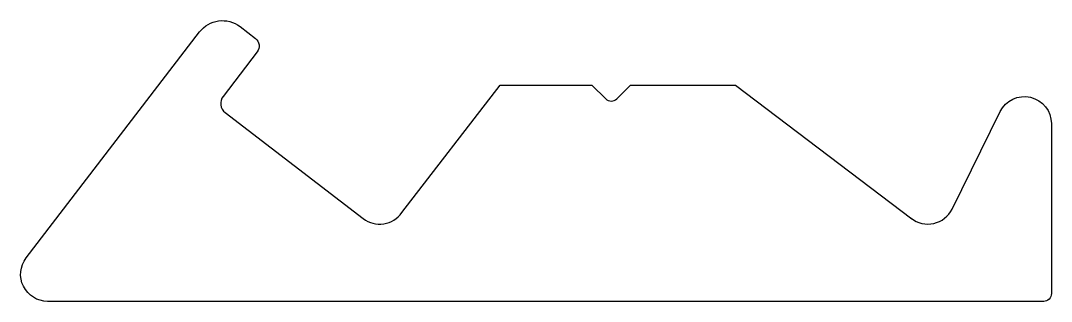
# Model space of a CAD drawing. Extents: x 460.9 to 487.6, y 239.7 to 247.
import ezdxf

# ---------------------------------------------------------------- set-up
doc = ezdxf.new("R2010")
doc.units = 0
doc.layers.get('0').update_dxf_attribs({"linetype": 'CONTINUOUS'})

msp = doc.modelspace()

# ---------------------------------------------------------------- linework, layer by layer
at = {"color": 0, "linetype": 'CONTINUOUS'}
msp.add_line((466.581, 246.827), (466.581, 246.827), dxfattribs=at)
msp.add_lwpolyline([(473.318, 245.316), (475.698, 245.316), (476.056, 244.957, 0.414214), (476.339, 244.957), (476.698, 245.316), (479.418, 245.316), (483.987, 241.849), (483.962, 241.868, 0.477993), (485.025, 242.106), (486.27, 244.626, -0.793391), (487.598, 244.316), (487.598, 239.916, -0.414214), (487.398, 239.716), (461.598, 239.716, -0.621865), (461.043, 240.842), (465.53, 246.689, -0.414102), (466.581, 246.827), (466.978, 246.523, -0.414325), (467.024, 246.172), (466.142, 245.022, 0.414325), (466.197, 244.602), (469.772, 241.86, 0.426071), (470.77, 242.012)], format="xyb", close=True, dxfattribs=at)

doc.saveas('drawing.dxf')
